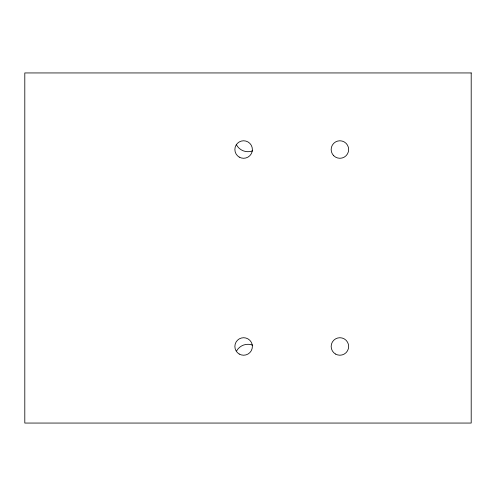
<?xml version="1.0" encoding="UTF-8"?>
<svg xmlns="http://www.w3.org/2000/svg" width="496" height="496" viewBox="0 0 496 496"><rect width="100%" height="100%" fill="white"/><g stroke="black" fill="none" stroke-linecap="round" stroke-linejoin="round"><path stroke-width="0.74" d="M252.619 150.877A13.132 13.132 0 0 1 236.257 144.466M236.629 350.846A13.132 13.132 0 0 1 252.706 345.154M471.2 72.943L24.8 72.943L24.8 423.057L471.2 423.057L471.2 72.943M333.715 155.719A8.754 8.754 0 0 0 348.359 151.795A8.754 8.754 0 0 0 337.64 141.075A8.754 8.754 0 0 0 333.715 155.719M239.246 354.051A8.754 8.754 0 0 0 252.377 346.468A8.754 8.754 0 0 0 239.246 338.892A8.754 8.754 0 0 0 239.246 354.051M239.246 157.108A8.754 8.754 0 0 0 252.377 149.532A8.754 8.754 0 0 0 239.246 141.949A8.754 8.754 0 0 0 239.246 157.108M335.532 354.051A8.754 8.754 0 0 0 348.657 346.468A8.754 8.754 0 0 0 335.532 338.892A8.754 8.754 0 0 0 335.532 354.051"/></g></svg>
